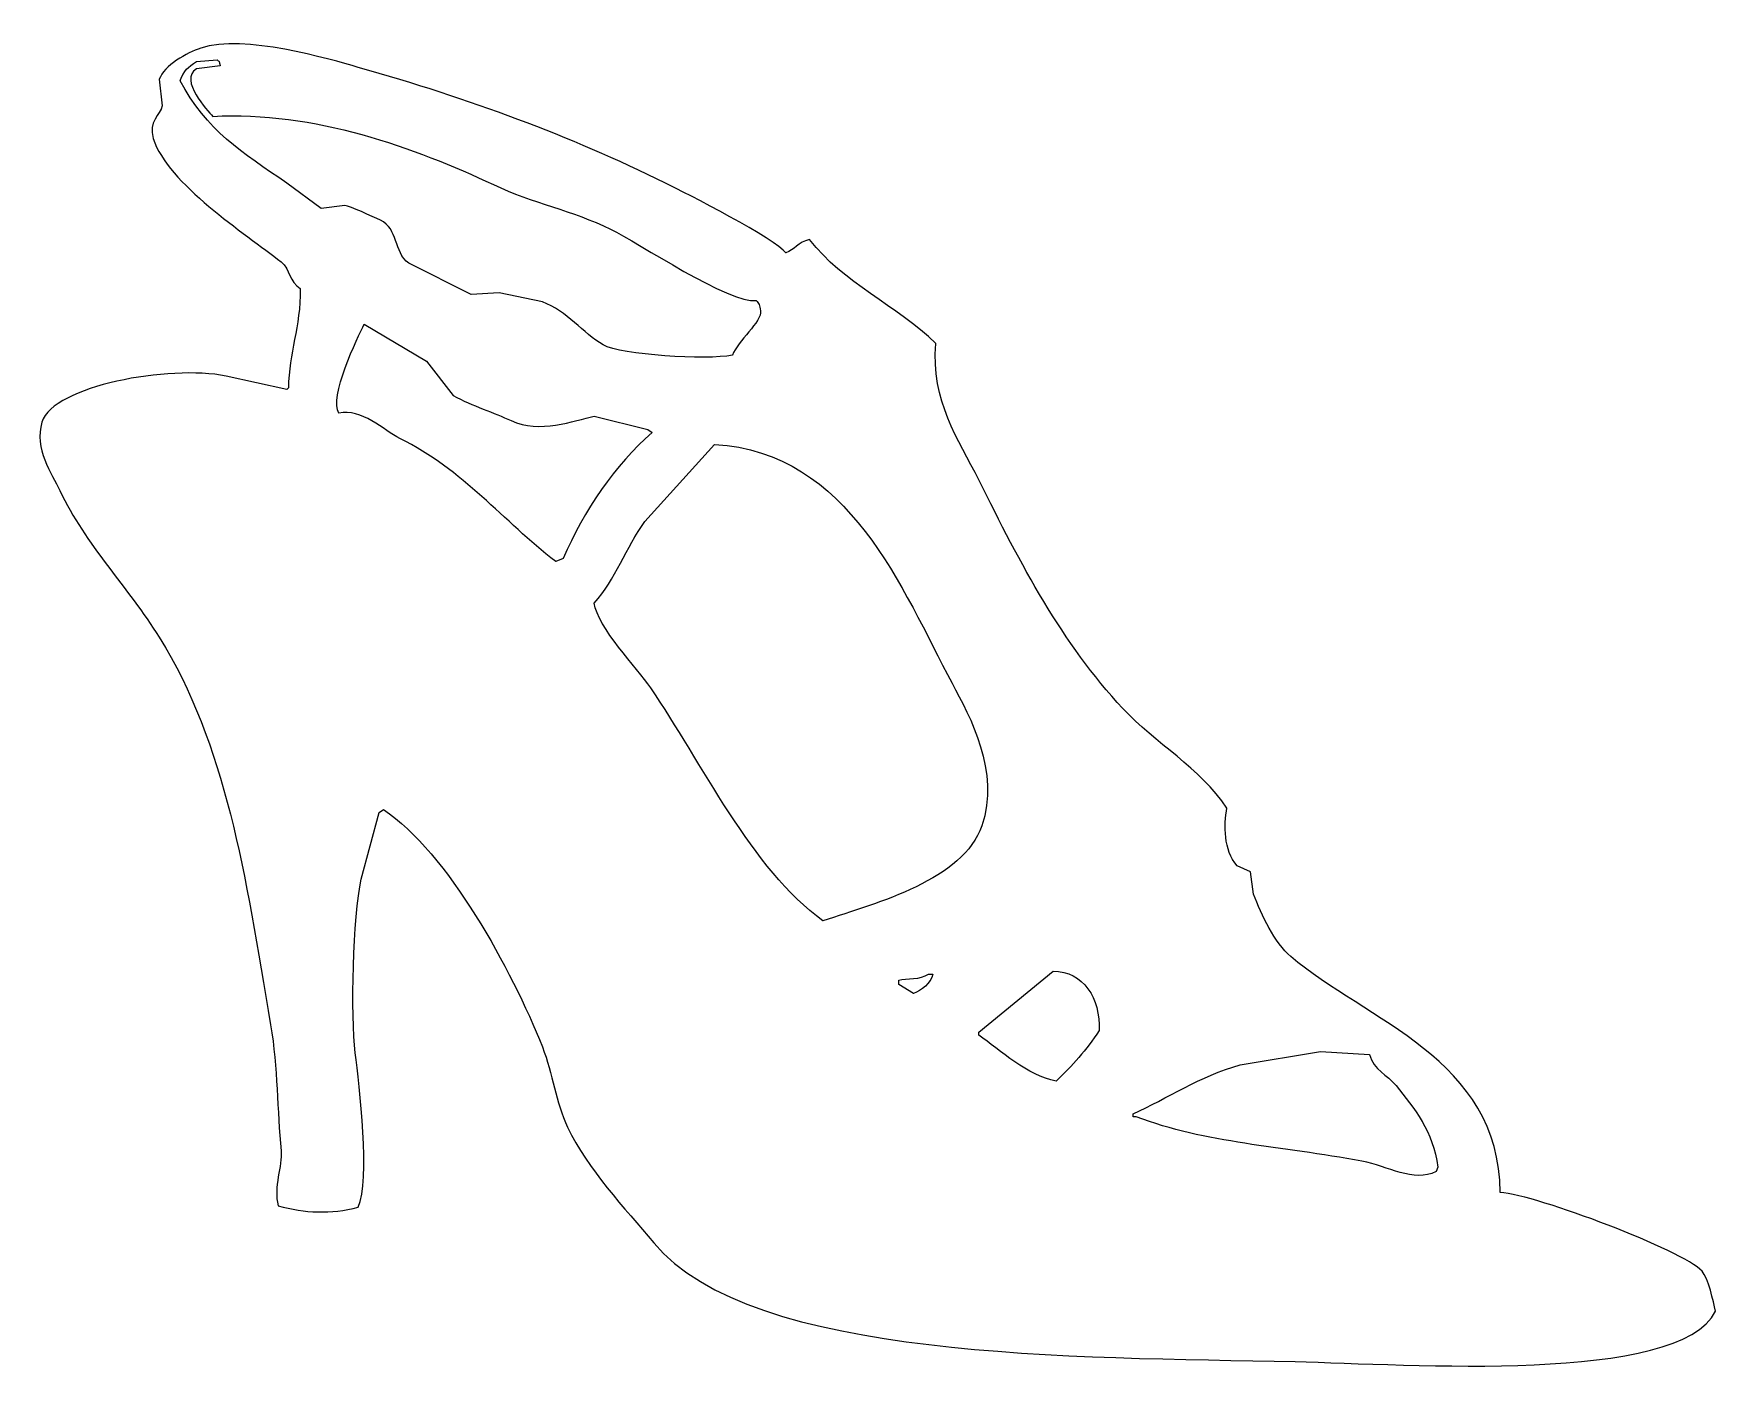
# Model space of a CAD drawing. Header units: centimetres. Extents: x -7.3 to 7.2, y -5.9 to 5.8.
import ezdxf

# ---------------------------------------------------------------- set-up
doc = ezdxf.new("R2010")
doc.units = ezdxf.units.CM
doc.header["$MEASUREMENT"] = 0
doc.layers.add('Camada 1', color=7, linetype='Continuous')

msp = doc.modelspace()

# ---------------------------------------------------------------- linework, layer by layer
at = {"layer": 'Camada 1'}
msp.add_open_spline([(5.37158, -4.20911), (5.69609, -4.23255), (6.95135, -4.7128), (7.11421, -4.8883), (7.11421, -4.8883), (7.16935, -4.9477), (7.21242, -5.15135), (7.22954, -5.2343), (7.22954, -5.2343), (6.92201, -5.86639), (4.57574, -5.69166), (3.60329, -5.66994), (3.60329, -5.66994), (1.70538, -5.62774), (-1.08663, -5.66288), (-1.9323, -4.64481), (-1.9323, -4.64481), (-2.18355, -4.34234), (-2.5015, -4.01055), (-2.67549, -3.64532), (-2.67549, -3.64532), (-2.77823, -3.42971), (-2.80053, -3.18809), (-2.89332, -2.95333), (-2.89332, -2.95333), (-3.15833, -2.2829), (-3.70837, -1.27754), (-4.26439, -0.90299), (-4.26439, -0.90299), (-4.26439, -0.90299), (-4.30283, -0.92865), (-4.30283, -0.92865), (-4.30283, -0.92865), (-4.30283, -0.92865), (-4.45658, -1.50526), (-4.45658, -1.50526), (-4.45658, -1.50526), (-4.52834, -1.8231), (-4.54873, -2.6866), (-4.50786, -3.00457), (-4.50786, -3.00457), (-4.47164, -3.28619), (-4.37761, -4.10473), (-4.48222, -4.3373), (-4.48222, -4.3373), (-4.72027, -4.39755), (-4.94146, -4.38913), (-5.17416, -4.32452), (-5.17416, -4.32452), (-5.21411, -4.16389), (-5.13654, -3.97733), (-5.14852, -3.85036), (-5.14852, -3.85036), (-5.18165, -3.4995), (-5.17519, -3.13982), (-5.23824, -2.76118), (-5.23824, -2.76118), (-5.45597, -1.45239), (-5.62726, -0.33471), (-6.19926, 0.58344), (-6.19926, 0.58344), (-6.46824, 1.01519), (-6.83643, 1.38108), (-7.05775, 1.85212), (-7.05775, 1.85212), (-7.12617, 1.99759), (-7.28339, 2.2114), (-7.21155, 2.44156), (-7.21155, 2.44156), (-7.11381, 2.75448), (-6.11295, 2.93789), (-5.62262, 2.83883), (-5.62262, 2.83883), (-5.62262, 2.83883), (-5.09729, 2.72347), (-5.09729, 2.72347), (-5.09729, 2.72347), (-5.09729, 2.72347), (-5.08448, 2.73628), (-5.08448, 2.73628), (-5.08448, 2.73628), (-5.08054, 3.0441), (-4.98031, 3.25772), (-4.98195, 3.59488), (-4.98195, 3.59488), (-5.0772, 3.65081), (-5.06902, 3.7626), (-5.14853, 3.82552), (-5.14853, 3.82552), (-5.4583, 4.07074), (-6.13029, 4.5005), (-6.25052, 4.88909), (-6.25052, 4.88909), (-6.29616, 5.03678), (-6.19162, 5.09512), (-6.17363, 5.17103), (-6.17363, 5.17103), (-6.17363, 5.17103), (-6.19924, 5.40172), (-6.19924, 5.40172), (-6.19924, 5.40172), (-6.15938, 5.51967), (-5.95872, 5.63085), (-5.84043, 5.67083), (-5.84043, 5.67083), (-5.47226, 5.79555), (-4.73048, 5.57463), (-4.48219, 5.50425), (-4.48219, 5.50425), (-3.5136, 5.2299), (-2.66413, 4.91494), (-1.82977, 4.50476), (-1.82977, 4.50476), (-1.65768, 4.4202), (-0.86849, 4.01663), (-0.79184, 3.90246), (-0.79184, 3.90246), (-0.71929, 3.92791), (-0.68595, 3.99602), (-0.58679, 4.01779), (-0.58679, 4.01779), (-0.29884, 3.64113), (0.16553, 3.44806), (0.50234, 3.12077), (0.50234, 3.12077), (0.45831, 2.622), (0.69874, 2.29538), (0.87389, 1.94179), (0.87389, 1.94179), (1.23801, 1.20747), (1.59054, 0.53421), (2.11688, -0.03163), (2.11688, -0.03163), (2.39509, -0.33072), (2.78495, -0.54532), (3.01384, -0.89018), (3.01384, -0.89018), (2.98878, -1.03774), (2.98228, -1.2534), (3.10348, -1.38998), (3.10348, -1.38998), (3.10348, -1.38998), (3.21884, -1.44123), (3.21884, -1.44123), (3.21884, -1.44123), (3.21884, -1.44123), (3.24445, -1.63345), (3.24445, -1.63345), (3.24445, -1.63345), (3.31144, -1.81506), (3.42728, -2.05419), (3.56475, -2.17164), (3.56475, -2.17164), (4.21488, -2.72665), (5.37021, -3.05394), (5.37158, -4.20911)], degree=3, knots=[0, 0, 0, 0, 0.025, 0.025, 0.025, 0.025, 0.05, 0.05, 0.05, 0.05, 0.075, 0.075, 0.075, 0.075, 0.1, 0.1, 0.1, 0.1, 0.125, 0.125, 0.125, 0.125, 0.15, 0.15, 0.15, 0.15, 0.175, 0.175, 0.175, 0.175, 0.2, 0.2, 0.2, 0.2, 0.225, 0.225, 0.225, 0.225, 0.25, 0.25, 0.25, 0.25, 0.275, 0.275, 0.275, 0.275, 0.3, 0.3, 0.3, 0.3, 0.325, 0.325, 0.325, 0.325, 0.35, 0.35, 0.35, 0.35, 0.375, 0.375, 0.375, 0.375, 0.4, 0.4, 0.4, 0.4, 0.425, 0.425, 0.425, 0.425, 0.45, 0.45, 0.45, 0.45, 0.475, 0.475, 0.475, 0.475, 0.5, 0.5, 0.5, 0.5, 0.525, 0.525, 0.525, 0.525, 0.55, 0.55, 0.55, 0.55, 0.575, 0.575, 0.575, 0.575, 0.6, 0.6, 0.6, 0.6, 0.625, 0.625, 0.625, 0.625, 0.65, 0.65, 0.65, 0.65, 0.675, 0.675, 0.675, 0.675, 0.7, 0.7, 0.7, 0.7, 0.725, 0.725, 0.725, 0.725, 0.75, 0.75, 0.75, 0.75, 0.775, 0.775, 0.775, 0.775, 0.8, 0.8, 0.8, 0.8, 0.825, 0.825, 0.825, 0.825, 0.85, 0.85, 0.85, 0.85, 0.875, 0.875, 0.875, 0.875, 0.9, 0.9, 0.9, 0.9, 0.925, 0.925, 0.925, 0.925, 0.95, 0.95, 0.95, 0.95, 1, 1, 1, 1], dxfattribs=at)
at = {"layer": 'Camada 1', "lineweight": 15}
msp.add_open_spline([(5.37158, -4.20911), (5.69609, -4.23255), (6.95135, -4.7128), (7.11421, -4.8883), (7.11421, -4.8883), (7.16935, -4.9477), (7.21242, -5.15135), (7.22954, -5.2343), (7.22954, -5.2343), (6.92201, -5.86639), (4.57574, -5.69166), (3.60329, -5.66994), (3.60329, -5.66994), (1.70538, -5.62774), (-1.08663, -5.66288), (-1.9323, -4.64481), (-1.9323, -4.64481), (-2.18355, -4.34234), (-2.5015, -4.01055), (-2.67549, -3.64532), (-2.67549, -3.64532), (-2.77823, -3.42971), (-2.80053, -3.18809), (-2.89332, -2.95333), (-2.89332, -2.95333), (-3.15833, -2.2829), (-3.70837, -1.27754), (-4.26439, -0.90299), (-4.26439, -0.90299), (-4.26439, -0.90299), (-4.30283, -0.92865), (-4.30283, -0.92865), (-4.30283, -0.92865), (-4.30283, -0.92865), (-4.45658, -1.50526), (-4.45658, -1.50526), (-4.45658, -1.50526), (-4.52834, -1.8231), (-4.54873, -2.6866), (-4.50786, -3.00457), (-4.50786, -3.00457), (-4.47164, -3.28619), (-4.37761, -4.10473), (-4.48222, -4.3373), (-4.48222, -4.3373), (-4.72027, -4.39755), (-4.94146, -4.38913), (-5.17416, -4.32452), (-5.17416, -4.32452), (-5.21411, -4.16389), (-5.13654, -3.97733), (-5.14852, -3.85036), (-5.14852, -3.85036), (-5.18165, -3.4995), (-5.17519, -3.13982), (-5.23824, -2.76118), (-5.23824, -2.76118), (-5.45597, -1.45239), (-5.62726, -0.33471), (-6.19926, 0.58344), (-6.19926, 0.58344), (-6.46824, 1.01519), (-6.83643, 1.38108), (-7.05775, 1.85212), (-7.05775, 1.85212), (-7.12617, 1.99759), (-7.28339, 2.2114), (-7.21155, 2.44156), (-7.21155, 2.44156), (-7.11381, 2.75448), (-6.11295, 2.93789), (-5.62262, 2.83883), (-5.62262, 2.83883), (-5.62262, 2.83883), (-5.09729, 2.72347), (-5.09729, 2.72347), (-5.09729, 2.72347), (-5.09729, 2.72347), (-5.08448, 2.73628), (-5.08448, 2.73628), (-5.08448, 2.73628), (-5.08054, 3.0441), (-4.98031, 3.25772), (-4.98195, 3.59488), (-4.98195, 3.59488), (-5.0772, 3.65081), (-5.06902, 3.7626), (-5.14853, 3.82552), (-5.14853, 3.82552), (-5.4583, 4.07074), (-6.13029, 4.5005), (-6.25052, 4.88909), (-6.25052, 4.88909), (-6.29616, 5.03678), (-6.19162, 5.09512), (-6.17363, 5.17103), (-6.17363, 5.17103), (-6.17363, 5.17103), (-6.19924, 5.40172), (-6.19924, 5.40172), (-6.19924, 5.40172), (-6.15938, 5.51967), (-5.95872, 5.63085), (-5.84043, 5.67083), (-5.84043, 5.67083), (-5.47226, 5.79555), (-4.73048, 5.57463), (-4.48219, 5.50425), (-4.48219, 5.50425), (-3.5136, 5.2299), (-2.66413, 4.91494), (-1.82977, 4.50476), (-1.82977, 4.50476), (-1.65768, 4.4202), (-0.86849, 4.01663), (-0.79184, 3.90246), (-0.79184, 3.90246), (-0.71929, 3.92791), (-0.68595, 3.99602), (-0.58679, 4.01779), (-0.58679, 4.01779), (-0.29884, 3.64113), (0.16553, 3.44806), (0.50234, 3.12077), (0.50234, 3.12077), (0.45831, 2.622), (0.69874, 2.29538), (0.87389, 1.94179), (0.87389, 1.94179), (1.23801, 1.20747), (1.59054, 0.53421), (2.11688, -0.03163), (2.11688, -0.03163), (2.39509, -0.33072), (2.78495, -0.54532), (3.01384, -0.89018), (3.01384, -0.89018), (2.98878, -1.03774), (2.98228, -1.2534), (3.10348, -1.38998), (3.10348, -1.38998), (3.10348, -1.38998), (3.21884, -1.44123), (3.21884, -1.44123), (3.21884, -1.44123), (3.21884, -1.44123), (3.24445, -1.63345), (3.24445, -1.63345), (3.24445, -1.63345), (3.31144, -1.81506), (3.42728, -2.05419), (3.56475, -2.17164), (3.56475, -2.17164), (4.21488, -2.72665), (5.37021, -3.05394), (5.37158, -4.20911)], degree=3, knots=[0, 0, 0, 0, 0.025, 0.025, 0.025, 0.025, 0.05, 0.05, 0.05, 0.05, 0.075, 0.075, 0.075, 0.075, 0.1, 0.1, 0.1, 0.1, 0.125, 0.125, 0.125, 0.125, 0.15, 0.15, 0.15, 0.15, 0.175, 0.175, 0.175, 0.175, 0.2, 0.2, 0.2, 0.2, 0.225, 0.225, 0.225, 0.225, 0.25, 0.25, 0.25, 0.25, 0.275, 0.275, 0.275, 0.275, 0.3, 0.3, 0.3, 0.3, 0.325, 0.325, 0.325, 0.325, 0.35, 0.35, 0.35, 0.35, 0.375, 0.375, 0.375, 0.375, 0.4, 0.4, 0.4, 0.4, 0.425, 0.425, 0.425, 0.425, 0.45, 0.45, 0.45, 0.45, 0.475, 0.475, 0.475, 0.475, 0.5, 0.5, 0.5, 0.5, 0.525, 0.525, 0.525, 0.525, 0.55, 0.55, 0.55, 0.55, 0.575, 0.575, 0.575, 0.575, 0.6, 0.6, 0.6, 0.6, 0.625, 0.625, 0.625, 0.625, 0.65, 0.65, 0.65, 0.65, 0.675, 0.675, 0.675, 0.675, 0.7, 0.7, 0.7, 0.7, 0.725, 0.725, 0.725, 0.725, 0.75, 0.75, 0.75, 0.75, 0.775, 0.775, 0.775, 0.775, 0.8, 0.8, 0.8, 0.8, 0.825, 0.825, 0.825, 0.825, 0.85, 0.85, 0.85, 0.85, 0.875, 0.875, 0.875, 0.875, 0.9, 0.9, 0.9, 0.9, 0.925, 0.925, 0.925, 0.925, 0.95, 0.95, 0.95, 0.95, 1, 1, 1, 1], dxfattribs=at)
at = {"layer": 'Camada 1', "color": 7}
for points, knots in [([(-5.69951, 5.56838), (-5.69951, 5.56838), (-5.8789, 5.55555), (-5.8789, 5.55555), (-5.8789, 5.55555), (-5.9514, 5.50337), (-5.98457, 5.48194), (-6.01987, 5.38892), (-6.01987, 5.38892), (-5.79431, 4.96606), (-5.48303, 4.76427), (-5.09727, 4.50476), (-5.09727, 4.50476), (-5.09727, 4.50476), (-4.80255, 4.28688), (-4.80255, 4.28688), (-4.80255, 4.28688), (-4.80255, 4.28688), (-4.59752, 4.31252), (-4.59752, 4.31252), (-4.59752, 4.31252), (-4.55484, 4.30527), (-4.36212, 4.21851), (-4.28999, 4.18441), (-4.28999, 4.18441), (-4.13441, 4.11091), (-4.17828, 3.91149), (-4.04652, 3.8128), (-4.04652, 3.8128), (-4.04652, 3.8128), (-3.50836, 3.54369), (-3.50836, 3.54369), (-3.50836, 3.54369), (-3.50836, 3.54369), (-3.26489, 3.55647), (-3.26489, 3.55647), (-3.26489, 3.55647), (-3.26489, 3.55647), (-2.89331, 3.47961), (-2.89331, 3.47961), (-2.89331, 3.47961), (-2.67712, 3.39994), (-2.5443, 3.20825), (-2.36795, 3.108), (-2.36795, 3.108), (-2.2147, 3.02079), (-1.4754, 2.97645), (-1.25321, 3.01825), (-1.25321, 3.01825), (-1.20897, 3.14133), (-0.9981, 3.30665), (-1.00971, 3.40269), (-1.00971, 3.40269), (-1.0181, 3.45148), (-1.02315, 3.46468), (-1.04813, 3.49238), (-1.04813, 3.49238), (-1.2676, 3.45378), (-2.07236, 3.99467), (-2.3039, 4.10748), (-2.3039, 4.10748), (-2.63484, 4.2688), (-2.97644, 4.33145), (-3.3162, 4.49195), (-3.3162, 4.49195), (-3.98665, 4.80871), (-4.86446, 5.12954), (-5.73795, 5.08139), (-5.73795, 5.08139), (-5.77936, 5.13153), (-6.03346, 5.39339), (-5.87889, 5.49147), (-5.87889, 5.49147), (-5.87889, 5.49147), (-5.67389, 5.51708), (-5.67389, 5.51708), (-5.67389, 5.51708), (-5.68557, 5.56388), (-5.67339, 5.54327), (-5.69951, 5.56838)], [0, 0, 0, 0, 0.04761905, 0.04761905, 0.04761905, 0.04761905, 0.0952381, 0.0952381, 0.0952381, 0.0952381, 0.14285714, 0.14285714, 0.14285714, 0.14285714, 0.19047619, 0.19047619, 0.19047619, 0.19047619, 0.23809524, 0.23809524, 0.23809524, 0.23809524, 0.28571429, 0.28571429, 0.28571429, 0.28571429, 0.33333333, 0.33333333, 0.33333333, 0.33333333, 0.38095238, 0.38095238, 0.38095238, 0.38095238, 0.42857143, 0.42857143, 0.42857143, 0.42857143, 0.47619048, 0.47619048, 0.47619048, 0.47619048, 0.52380952, 0.52380952, 0.52380952, 0.52380952, 0.57142857, 0.57142857, 0.57142857, 0.57142857, 0.61904762, 0.61904762, 0.61904762, 0.61904762, 0.66666667, 0.66666667, 0.66666667, 0.66666667, 0.71428571, 0.71428571, 0.71428571, 0.71428571, 0.76190476, 0.76190476, 0.76190476, 0.76190476, 0.80952381, 0.80952381, 0.80952381, 0.80952381, 0.85714286, 0.85714286, 0.85714286, 0.85714286, 0.9047619, 0.9047619, 0.9047619, 0.9047619, 1, 1, 1, 1]), ([(-4.43094, 3.28736), (-4.48563, 3.17713), (-4.74095, 2.64929), (-4.64877, 2.51848), (-4.64877, 2.51848), (-4.45544, 2.56547), (-4.26065, 2.36849), (-4.12341, 2.30065), (-4.12341, 2.30065), (-3.57707, 2.03054), (-3.23168, 1.58871), (-2.77795, 1.23702), (-2.77795, 1.23702), (-2.77795, 1.23702), (-2.71392, 1.26268), (-2.71392, 1.26268), (-2.71392, 1.26268), (-2.53273, 1.67924), (-2.26947, 2.07175), (-1.94507, 2.35186), (-1.94507, 2.35186), (-1.94507, 2.35186), (-1.98349, 2.37755), (-1.98349, 2.37755), (-1.98349, 2.37755), (-1.98349, 2.37755), (-2.44484, 2.49288), (-2.44484, 2.49288), (-2.44484, 2.49288), (-2.62111, 2.45478), (-2.91892, 2.33977), (-3.16242, 2.45441), (-3.16242, 2.45441), (-3.3081, 2.52302), (-3.49651, 2.57953), (-3.66217, 2.67229), (-3.66217, 2.67229), (-3.66217, 2.67229), (-3.89278, 2.96701), (-3.89278, 2.96701), (-3.89278, 2.96701), (-3.89278, 2.96701), (-4.43094, 3.28736), (-4.43094, 3.28736)], [0, 0, 0, 0, 0.08333333, 0.08333333, 0.08333333, 0.08333333, 0.16666667, 0.16666667, 0.16666667, 0.16666667, 0.25, 0.25, 0.25, 0.25, 0.33333333, 0.33333333, 0.33333333, 0.33333333, 0.41666667, 0.41666667, 0.41666667, 0.41666667, 0.5, 0.5, 0.5, 0.5, 0.58333333, 0.58333333, 0.58333333, 0.58333333, 0.66666667, 0.66666667, 0.66666667, 0.66666667, 0.75, 0.75, 0.75, 0.75, 0.83333333, 0.83333333, 0.83333333, 0.83333333, 1, 1, 1, 1]), ([(-1.40688, 2.24939), (-1.40688, 2.24939), (-2.00912, 1.58306), (-2.00912, 1.58306), (-2.00912, 1.58306), (-2.17083, 1.35671), (-2.26439, 1.08215), (-2.44481, 0.87821), (-2.44481, 0.87821), (-2.4175, 0.669), (-2.075, 0.31888), (-1.95787, 0.1478), (-1.95787, 0.1478), (-1.51861, -0.49389), (-1.08829, -1.41835), (-0.47149, -1.86407), (-0.47149, -1.86407), (0.00156, -1.70939), (0.74059, -1.50701), (0.89961, -1.04399), (0.89961, -1.04399), (1.05952, -0.57798), (0.79693, -0.10062), (0.64326, 0.18627), (0.64326, 0.18627), (0.20652, 1.00178), (-0.24147, 2.18084), (-1.40688, 2.24939)], [0, 0, 0, 0, 0.125, 0.125, 0.125, 0.125, 0.25, 0.25, 0.25, 0.25, 0.375, 0.375, 0.375, 0.375, 0.5, 0.5, 0.5, 0.5, 0.625, 0.625, 0.625, 0.625, 0.75, 0.75, 0.75, 0.75, 1, 1, 1, 1]), ([(1.51459, -2.29975), (1.51459, -2.29975), (0.87387, -2.82516), (0.87387, -2.82516), (0.87387, -2.82516), (0.87387, -2.82516), (0.87387, -2.85082), (0.87387, -2.85082), (0.87387, -2.85082), (1.05339, -2.98142), (1.29704, -3.20346), (1.54025, -3.24804), (1.54025, -3.24804), (1.68389, -3.11035), (1.79883, -2.98391), (1.9118, -2.81235), (1.9118, -2.81235), (1.92274, -2.52972), (1.77592, -2.30072), (1.51459, -2.29975)], [0, 0, 0, 0, 0.16666667, 0.16666667, 0.16666667, 0.16666667, 0.33333333, 0.33333333, 0.33333333, 0.33333333, 0.5, 0.5, 0.5, 0.5, 0.66666667, 0.66666667, 0.66666667, 0.66666667, 1, 1, 1, 1]), ([(0.43822, -2.32544), (0.37192, -2.371), (0.24981, -2.36246), (0.182, -2.37661), (0.182, -2.37661), (0.182, -2.37661), (0.182, -2.38947), (0.182, -2.38947), (0.182, -2.38947), (0.182, -2.38947), (0.182, -2.41508), (0.182, -2.41508), (0.182, -2.41508), (0.182, -2.41508), (0.31006, -2.49194), (0.31006, -2.49194), (0.31006, -2.49194), (0.37658, -2.46837), (0.46016, -2.40037), (0.47675, -2.32544), (0.47675, -2.32544), (0.47675, -2.32544), (0.43822, -2.32544), (0.43822, -2.32544)], [0, 0, 0, 0, 0.14285714, 0.14285714, 0.14285714, 0.14285714, 0.28571429, 0.28571429, 0.28571429, 0.28571429, 0.42857143, 0.42857143, 0.42857143, 0.42857143, 0.57142857, 0.57142857, 0.57142857, 0.57142857, 0.71428571, 0.71428571, 0.71428571, 0.71428571, 1, 1, 1, 1]), ([(3.8211, -2.99171), (3.8211, -2.99171), (3.12914, -3.10704), (3.12914, -3.10704), (3.12914, -3.10704), (2.781, -3.20404), (2.49901, -3.40007), (2.20656, -3.52992), (2.20656, -3.52992), (2.20656, -3.52992), (2.20656, -3.55553), (2.20656, -3.55553), (2.20656, -3.55553), (2.20656, -3.55553), (2.23217, -3.55554), (2.23217, -3.55554), (2.23217, -3.55554), (2.83029, -3.7866), (3.48055, -3.80766), (4.1799, -3.93998), (4.1799, -3.93998), (4.40458, -3.98245), (4.62347, -4.12572), (4.82056, -4.02973), (4.82056, -4.02973), (4.82056, -4.02973), (4.83342, -3.99123), (4.83342, -3.99123), (4.83342, -3.99123), (4.795, -3.67952), (4.63041, -3.48278), (4.47457, -3.28651), (4.47457, -3.28651), (4.39773, -3.18965), (4.2805, -3.15811), (4.24396, -3.0173), (4.24396, -3.0173), (4.24396, -3.0173), (3.8211, -2.99171), (3.8211, -2.99171)], [0, 0, 0, 0, 0.09090909, 0.09090909, 0.09090909, 0.09090909, 0.18181818, 0.18181818, 0.18181818, 0.18181818, 0.27272727, 0.27272727, 0.27272727, 0.27272727, 0.36363636, 0.36363636, 0.36363636, 0.36363636, 0.45454545, 0.45454545, 0.45454545, 0.45454545, 0.54545455, 0.54545455, 0.54545455, 0.54545455, 0.63636364, 0.63636364, 0.63636364, 0.63636364, 0.72727273, 0.72727273, 0.72727273, 0.72727273, 0.81818182, 0.81818182, 0.81818182, 0.81818182, 1, 1, 1, 1])]:
    msp.add_open_spline(points, degree=3, knots=knots, dxfattribs=at)
at = {"layer": 'Camada 1', "color": 7, "lineweight": 15}
for points, knots in [([(-5.69951, 5.56838), (-5.69951, 5.56838), (-5.8789, 5.55555), (-5.8789, 5.55555), (-5.8789, 5.55555), (-5.9514, 5.50337), (-5.98457, 5.48194), (-6.01987, 5.38892), (-6.01987, 5.38892), (-5.79431, 4.96606), (-5.48303, 4.76427), (-5.09727, 4.50476), (-5.09727, 4.50476), (-5.09727, 4.50476), (-4.80255, 4.28688), (-4.80255, 4.28688), (-4.80255, 4.28688), (-4.80255, 4.28688), (-4.59752, 4.31252), (-4.59752, 4.31252), (-4.59752, 4.31252), (-4.55484, 4.30527), (-4.36212, 4.21851), (-4.28999, 4.18441), (-4.28999, 4.18441), (-4.13441, 4.11091), (-4.17828, 3.91149), (-4.04652, 3.8128), (-4.04652, 3.8128), (-4.04652, 3.8128), (-3.50836, 3.54369), (-3.50836, 3.54369), (-3.50836, 3.54369), (-3.50836, 3.54369), (-3.26489, 3.55647), (-3.26489, 3.55647), (-3.26489, 3.55647), (-3.26489, 3.55647), (-2.89331, 3.47961), (-2.89331, 3.47961), (-2.89331, 3.47961), (-2.67712, 3.39994), (-2.5443, 3.20825), (-2.36795, 3.108), (-2.36795, 3.108), (-2.2147, 3.02079), (-1.4754, 2.97645), (-1.25321, 3.01825), (-1.25321, 3.01825), (-1.20897, 3.14133), (-0.9981, 3.30665), (-1.00971, 3.40269), (-1.00971, 3.40269), (-1.0181, 3.45148), (-1.02315, 3.46468), (-1.04813, 3.49238), (-1.04813, 3.49238), (-1.2676, 3.45378), (-2.07236, 3.99467), (-2.3039, 4.10748), (-2.3039, 4.10748), (-2.63484, 4.2688), (-2.97644, 4.33145), (-3.3162, 4.49195), (-3.3162, 4.49195), (-3.98665, 4.80871), (-4.86446, 5.12954), (-5.73795, 5.08139), (-5.73795, 5.08139), (-5.77936, 5.13153), (-6.03346, 5.39339), (-5.87889, 5.49147), (-5.87889, 5.49147), (-5.87889, 5.49147), (-5.67389, 5.51708), (-5.67389, 5.51708), (-5.67389, 5.51708), (-5.68557, 5.56388), (-5.67339, 5.54327), (-5.69951, 5.56838)], [0, 0, 0, 0, 0.04761905, 0.04761905, 0.04761905, 0.04761905, 0.0952381, 0.0952381, 0.0952381, 0.0952381, 0.14285714, 0.14285714, 0.14285714, 0.14285714, 0.19047619, 0.19047619, 0.19047619, 0.19047619, 0.23809524, 0.23809524, 0.23809524, 0.23809524, 0.28571429, 0.28571429, 0.28571429, 0.28571429, 0.33333333, 0.33333333, 0.33333333, 0.33333333, 0.38095238, 0.38095238, 0.38095238, 0.38095238, 0.42857143, 0.42857143, 0.42857143, 0.42857143, 0.47619048, 0.47619048, 0.47619048, 0.47619048, 0.52380952, 0.52380952, 0.52380952, 0.52380952, 0.57142857, 0.57142857, 0.57142857, 0.57142857, 0.61904762, 0.61904762, 0.61904762, 0.61904762, 0.66666667, 0.66666667, 0.66666667, 0.66666667, 0.71428571, 0.71428571, 0.71428571, 0.71428571, 0.76190476, 0.76190476, 0.76190476, 0.76190476, 0.80952381, 0.80952381, 0.80952381, 0.80952381, 0.85714286, 0.85714286, 0.85714286, 0.85714286, 0.9047619, 0.9047619, 0.9047619, 0.9047619, 1, 1, 1, 1]), ([(-4.43094, 3.28736), (-4.48563, 3.17713), (-4.74095, 2.64929), (-4.64877, 2.51848), (-4.64877, 2.51848), (-4.45544, 2.56547), (-4.26065, 2.36849), (-4.12341, 2.30065), (-4.12341, 2.30065), (-3.57707, 2.03054), (-3.23168, 1.58871), (-2.77795, 1.23702), (-2.77795, 1.23702), (-2.77795, 1.23702), (-2.71392, 1.26268), (-2.71392, 1.26268), (-2.71392, 1.26268), (-2.53273, 1.67924), (-2.26947, 2.07175), (-1.94507, 2.35186), (-1.94507, 2.35186), (-1.94507, 2.35186), (-1.98349, 2.37755), (-1.98349, 2.37755), (-1.98349, 2.37755), (-1.98349, 2.37755), (-2.44484, 2.49288), (-2.44484, 2.49288), (-2.44484, 2.49288), (-2.62111, 2.45478), (-2.91892, 2.33977), (-3.16242, 2.45441), (-3.16242, 2.45441), (-3.3081, 2.52302), (-3.49651, 2.57953), (-3.66217, 2.67229), (-3.66217, 2.67229), (-3.66217, 2.67229), (-3.89278, 2.96701), (-3.89278, 2.96701), (-3.89278, 2.96701), (-3.89278, 2.96701), (-4.43094, 3.28736), (-4.43094, 3.28736)], [0, 0, 0, 0, 0.08333333, 0.08333333, 0.08333333, 0.08333333, 0.16666667, 0.16666667, 0.16666667, 0.16666667, 0.25, 0.25, 0.25, 0.25, 0.33333333, 0.33333333, 0.33333333, 0.33333333, 0.41666667, 0.41666667, 0.41666667, 0.41666667, 0.5, 0.5, 0.5, 0.5, 0.58333333, 0.58333333, 0.58333333, 0.58333333, 0.66666667, 0.66666667, 0.66666667, 0.66666667, 0.75, 0.75, 0.75, 0.75, 0.83333333, 0.83333333, 0.83333333, 0.83333333, 1, 1, 1, 1]), ([(-1.40688, 2.24939), (-1.40688, 2.24939), (-2.00912, 1.58306), (-2.00912, 1.58306), (-2.00912, 1.58306), (-2.17083, 1.35671), (-2.26439, 1.08215), (-2.44481, 0.87821), (-2.44481, 0.87821), (-2.4175, 0.669), (-2.075, 0.31888), (-1.95787, 0.1478), (-1.95787, 0.1478), (-1.51861, -0.49389), (-1.08829, -1.41835), (-0.47149, -1.86407), (-0.47149, -1.86407), (0.00156, -1.70939), (0.74059, -1.50701), (0.89961, -1.04399), (0.89961, -1.04399), (1.05952, -0.57798), (0.79693, -0.10062), (0.64326, 0.18627), (0.64326, 0.18627), (0.20652, 1.00178), (-0.24147, 2.18084), (-1.40688, 2.24939)], [0, 0, 0, 0, 0.125, 0.125, 0.125, 0.125, 0.25, 0.25, 0.25, 0.25, 0.375, 0.375, 0.375, 0.375, 0.5, 0.5, 0.5, 0.5, 0.625, 0.625, 0.625, 0.625, 0.75, 0.75, 0.75, 0.75, 1, 1, 1, 1]), ([(1.51459, -2.29975), (1.51459, -2.29975), (0.87387, -2.82516), (0.87387, -2.82516), (0.87387, -2.82516), (0.87387, -2.82516), (0.87387, -2.85082), (0.87387, -2.85082), (0.87387, -2.85082), (1.05339, -2.98142), (1.29704, -3.20346), (1.54025, -3.24804), (1.54025, -3.24804), (1.68389, -3.11035), (1.79883, -2.98391), (1.9118, -2.81235), (1.9118, -2.81235), (1.92274, -2.52972), (1.77592, -2.30072), (1.51459, -2.29975)], [0, 0, 0, 0, 0.16666667, 0.16666667, 0.16666667, 0.16666667, 0.33333333, 0.33333333, 0.33333333, 0.33333333, 0.5, 0.5, 0.5, 0.5, 0.66666667, 0.66666667, 0.66666667, 0.66666667, 1, 1, 1, 1]), ([(0.43822, -2.32544), (0.37192, -2.371), (0.24981, -2.36246), (0.182, -2.37661), (0.182, -2.37661), (0.182, -2.37661), (0.182, -2.38947), (0.182, -2.38947), (0.182, -2.38947), (0.182, -2.38947), (0.182, -2.41508), (0.182, -2.41508), (0.182, -2.41508), (0.182, -2.41508), (0.31006, -2.49194), (0.31006, -2.49194), (0.31006, -2.49194), (0.37658, -2.46837), (0.46016, -2.40037), (0.47675, -2.32544), (0.47675, -2.32544), (0.47675, -2.32544), (0.43822, -2.32544), (0.43822, -2.32544)], [0, 0, 0, 0, 0.14285714, 0.14285714, 0.14285714, 0.14285714, 0.28571429, 0.28571429, 0.28571429, 0.28571429, 0.42857143, 0.42857143, 0.42857143, 0.42857143, 0.57142857, 0.57142857, 0.57142857, 0.57142857, 0.71428571, 0.71428571, 0.71428571, 0.71428571, 1, 1, 1, 1]), ([(3.8211, -2.99171), (3.8211, -2.99171), (3.12914, -3.10704), (3.12914, -3.10704), (3.12914, -3.10704), (2.781, -3.20404), (2.49901, -3.40007), (2.20656, -3.52992), (2.20656, -3.52992), (2.20656, -3.52992), (2.20656, -3.55553), (2.20656, -3.55553), (2.20656, -3.55553), (2.20656, -3.55553), (2.23217, -3.55554), (2.23217, -3.55554), (2.23217, -3.55554), (2.83029, -3.7866), (3.48055, -3.80766), (4.1799, -3.93998), (4.1799, -3.93998), (4.40458, -3.98245), (4.62347, -4.12572), (4.82056, -4.02973), (4.82056, -4.02973), (4.82056, -4.02973), (4.83342, -3.99123), (4.83342, -3.99123), (4.83342, -3.99123), (4.795, -3.67952), (4.63041, -3.48278), (4.47457, -3.28651), (4.47457, -3.28651), (4.39773, -3.18965), (4.2805, -3.15811), (4.24396, -3.0173), (4.24396, -3.0173), (4.24396, -3.0173), (3.8211, -2.99171), (3.8211, -2.99171)], [0, 0, 0, 0, 0.09090909, 0.09090909, 0.09090909, 0.09090909, 0.18181818, 0.18181818, 0.18181818, 0.18181818, 0.27272727, 0.27272727, 0.27272727, 0.27272727, 0.36363636, 0.36363636, 0.36363636, 0.36363636, 0.45454545, 0.45454545, 0.45454545, 0.45454545, 0.54545455, 0.54545455, 0.54545455, 0.54545455, 0.63636364, 0.63636364, 0.63636364, 0.63636364, 0.72727273, 0.72727273, 0.72727273, 0.72727273, 0.81818182, 0.81818182, 0.81818182, 0.81818182, 1, 1, 1, 1])]:
    msp.add_open_spline(points, degree=3, knots=knots, dxfattribs=at)

doc.saveas('drawing.dxf')
